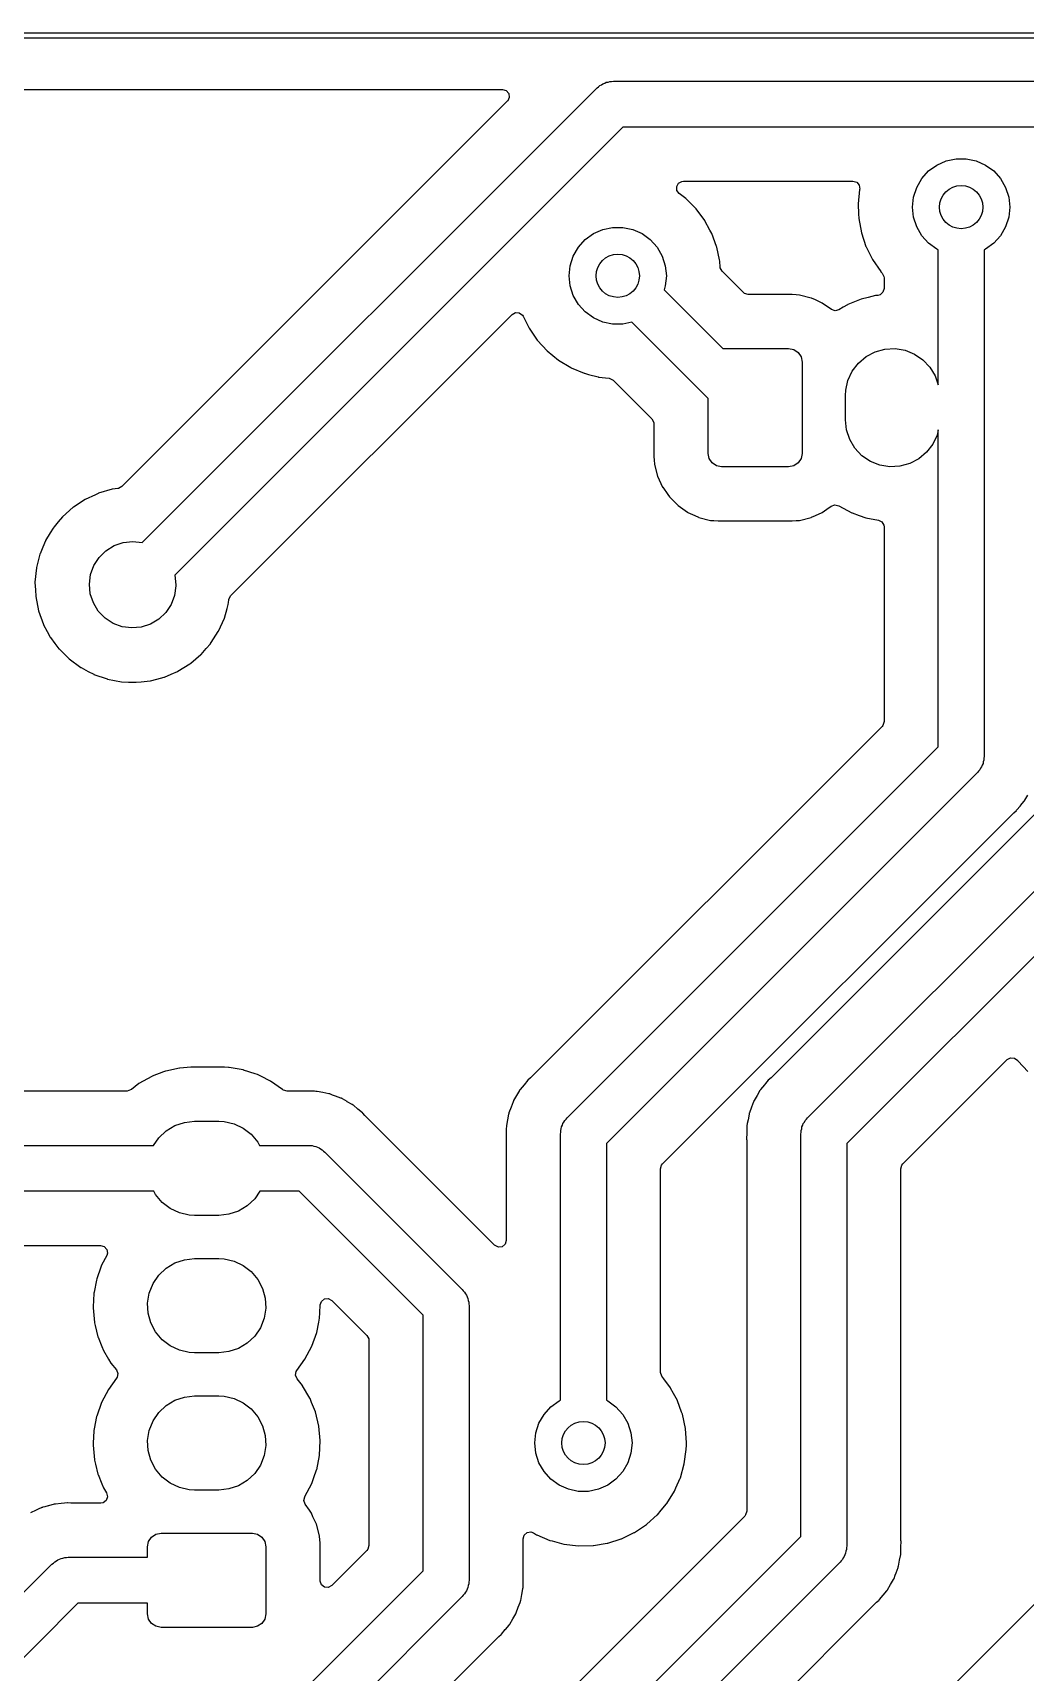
# Model space of a CAD drawing. Extents: x 86.3 to 160.1, y -151.8 to -76.2.
# Drawn here: x 114.28 to 132.63, y -106.47 to -76.15 of the extents above; entities that cross this region are included whole.
import ezdxf

# ---------------------------------------------------------------- set-up
doc = ezdxf.new("R2010")
doc.units = 0
doc.layers.add('BLACK', color=7, linetype='CONTINUOUS')

msp = doc.modelspace()

# ---------------------------------------------------------------- linework, layer by layer
at = {"layer": 'BLACK', "linetype": 'CONTINUOUS'}
for p, q in [((86.36, -76.15), (160.02, -76.15)), ((159.97, -76.25), (86.41, -76.25)), ((87.4865, -77.2005), (122.964, -77.2005)), ((116.303, -85.5806), (124.714, -77.1695)), ((122.964, -77.2005), (123.032, -77.2205)), ((123.032, -77.2205), (123.079, -77.2742)), ((123.079, -77.2742), (123.089, -77.3444)), ((124.714, -77.1695), (124.742, -77.1498)), ((124.742, -77.1498), (124.765, -77.1262)), ((124.765, -77.1262), (124.795, -77.111)), ((124.795, -77.111), (124.822, -77.0913)), ((124.822, -77.0913), (124.854, -77.081)), ((124.854, -77.081), (124.884, -77.0658)), ((124.884, -77.0658), (124.917, -77.0606)), ((124.917, -77.0606), (124.949, -77.0502)), ((124.949, -77.0502), (124.982, -77.0502)), ((124.982, -77.0502), (125.015, -77.045)), ((125.015, -77.045), (154.305, -77.045)), ((123.053, -77.4156), (119.487, -80.9817)), ((123.06, -77.409), (123.053, -77.4156)), ((123.089, -77.3444), (123.06, -77.409)), ((125.191, -77.895), (116.905, -86.1814)), ((154.129, -77.895), (125.191, -77.895)), ((130.995, -78.5956), (131.167, -78.519)), ((131.167, -78.519), (131.351, -78.4799)), ((131.351, -78.4799), (131.539, -78.4799)), ((131.539, -78.4799), (131.723, -78.519)), ((131.723, -78.519), (131.895, -78.5956)), ((130.717, -78.846), (130.843, -78.7062)), ((130.843, -78.7062), (130.995, -78.5956)), ((131.895, -78.5956), (132.047, -78.7062)), ((132.047, -78.7062), (132.173, -78.846)), ((126.185, -78.9936), (126.22, -78.9316)), ((126.19, -79.0644), (126.185, -78.9936)), ((126.232, -79.1217), (126.19, -79.0644)), ((126.22, -78.9316), (126.283, -78.8981)), ((126.355, -79.2158), (126.232, -79.1217)), ((126.283, -78.8981), (126.308, -78.8955)), ((126.308, -78.8955), (129.445, -78.8955)), ((129.445, -78.8955), (129.513, -78.9155)), ((129.513, -78.9155), (129.56, -78.9692)), ((129.568, -79.0474), (129.541, -79.3152)), ((129.56, -78.9692), (129.569, -79.0431)), ((129.569, -79.0431), (129.568, -79.0474)), ((130.565, -79.1879), (130.623, -79.0089)), ((130.623, -79.0089), (130.717, -78.846)), ((132.173, -78.846), (132.267, -79.0089)), ((132.267, -79.0089), (132.325, -79.1879)), ((126.544, -79.4076), (126.355, -79.2158)), ((126.704, -79.6241), (126.544, -79.4076)), ((129.541, -79.3152), (129.541, -79.3196)), ((129.541, -79.3196), (129.548, -79.4978)), ((130.545, -79.375), (130.565, -79.1879)), ((130.565, -79.5621), (130.545, -79.375)), ((132.325, -79.1879), (132.345, -79.375)), ((132.345, -79.375), (132.325, -79.5621)), ((124.817, -79.789), (125.001, -79.7499)), ((125.001, -79.7499), (125.189, -79.7499)), ((125.189, -79.7499), (125.373, -79.789)), ((126.706, -79.628), (126.704, -79.6241)), ((126.8, -79.8029), (126.706, -79.628)), ((129.548, -79.4978), (129.551, -79.5841)), ((129.551, -79.5841), (129.6, -79.8488)), ((130.623, -79.7411), (130.565, -79.5621)), ((130.717, -79.904), (130.623, -79.7411)), ((132.267, -79.7411), (132.173, -79.904)), ((132.325, -79.5621), (132.267, -79.7411)), ((124.367, -80.116), (124.493, -79.9762)), ((124.493, -79.9762), (124.645, -79.8656)), ((124.645, -79.8656), (124.817, -79.789)), ((125.373, -79.789), (125.545, -79.8656)), ((125.545, -79.8656), (125.697, -79.9762)), ((125.697, -79.9762), (125.823, -80.116)), ((126.832, -79.8609), (126.8, -79.8029)), ((126.833, -79.8651), (126.832, -79.8609)), ((126.921, -80.1041), (126.833, -79.8651)), ((126.833, -79.8651), (126.833, -79.8651)), ((129.6, -79.8488), (129.685, -80.1041)), ((130.843, -80.0438), (130.717, -79.904)), ((130.995, -80.1544), (130.843, -80.0438)), ((132.047, -80.0438), (131.895, -80.1544)), ((132.173, -79.904), (132.047, -80.0438)), ((124.215, -80.4579), (124.273, -80.2789)), ((124.273, -80.2789), (124.367, -80.116)), ((125.823, -80.116), (125.917, -80.2789)), ((125.917, -80.2789), (125.975, -80.4579)), ((126.925, -80.1134), (126.921, -80.1041)), ((126.926, -80.1178), (126.925, -80.1134)), ((126.975, -80.3486), (126.926, -80.1178)), ((126.981, -80.3765), (126.975, -80.3486)), ((129.685, -80.1041), (129.687, -80.1081)), ((129.687, -80.1081), (129.687, -80.1081)), ((129.687, -80.1081), (129.791, -80.3174)), ((129.791, -80.3174), (129.805, -80.3449)), ((129.805, -80.3449), (129.958, -80.5663)), ((131.02, -80.1656), (130.995, -80.1544)), ((131.02, -82.6592), (131.02, -80.1656)), ((131.895, -80.1544), (131.87, -80.1656)), ((131.87, -80.1656), (131.87, -89.535)), ((124.195, -80.645), (124.215, -80.4579)), ((124.215, -80.8321), (124.195, -80.645)), ((125.975, -80.4579), (125.995, -80.645)), ((125.995, -80.645), (125.975, -80.8321)), ((126.982, -80.381), (126.981, -80.3765)), ((126.989, -80.479), (126.982, -80.381)), ((126.982, -80.381), (126.982, -80.381)), ((126.991, -80.4969), (126.989, -80.479)), ((127.025, -80.5592), (126.991, -80.4969)), ((127.419, -80.9526), (127.025, -80.5592)), ((129.958, -80.5663), (129.961, -80.5696)), ((129.961, -80.5696), (129.986, -80.5966)), ((129.986, -80.5966), (130.018, -80.6602)), ((130.018, -80.6602), (130.019, -80.6822)), ((124.273, -81.0111), (124.215, -80.8321)), ((125.975, -80.8321), (125.953, -80.9017)), ((125.953, -80.9017), (127.041, -81.99)), ((127.44, -80.9695), (127.419, -80.9526)), ((129.999, -80.9493), (129.946, -80.9958)), ((130.019, -80.8812), (129.999, -80.9493)), ((130.019, -80.6822), (130.019, -80.8812)), ((119.487, -80.9817), (115.925, -84.5441)), ((124.367, -81.174), (124.273, -81.0111)), ((124.493, -81.3138), (124.367, -81.174)), ((127.508, -80.9895), (127.44, -80.9695)), ((128.317, -80.9895), (127.508, -80.9895)), ((128.32, -80.9897), (128.317, -80.9895)), ((128.394, -80.9957), (128.32, -80.9897)), ((128.32, -80.9897), (128.32, -80.9897)), ((128.458, -81.0009), (128.394, -80.9957)), ((128.674, -81.0565), (128.458, -81.0009)), ((128.679, -81.0588), (128.674, -81.0565)), ((128.751, -81.0916), (128.679, -81.0588)), ((128.679, -81.0588), (128.679, -81.0588)), ((128.877, -81.1494), (128.751, -81.0916)), ((129.048, -81.2679), (128.877, -81.1494)), ((129.114, -81.2903), (129.048, -81.2679)), ((129.264, -81.2259), (129.183, -81.2731)), ((129.343, -81.1795), (129.264, -81.2259)), ((129.347, -81.1772), (129.343, -81.1795)), ((129.343, -81.1795), (129.343, -81.1795)), ((129.351, -81.1755), (129.347, -81.1772)), ((129.594, -81.077), (129.351, -81.1755)), ((129.351, -81.1755), (129.351, -81.1755)), ((129.599, -81.0753), (129.594, -81.077)), ((129.594, -81.077), (129.594, -81.077)), ((129.728, -81.0437), (129.599, -81.0753)), ((129.858, -81.0118), (129.728, -81.0437)), ((129.862, -81.0108), (129.858, -81.0118)), ((129.858, -81.0118), (129.858, -81.0118)), ((129.867, -81.0103), (129.862, -81.0108)), ((129.905, -81.0066), (129.867, -81.0103)), ((129.867, -81.0103), (129.867, -81.0103)), ((129.946, -80.9958), (129.905, -81.0066)), ((117.941, -86.5597), (123.142, -81.3592)), ((123.142, -81.3592), (123.204, -81.3252)), ((123.204, -81.3252), (123.275, -81.3302)), ((123.275, -81.3302), (123.332, -81.3728)), ((123.332, -81.3728), (123.344, -81.392)), ((123.344, -81.392), (123.393, -81.4916)), ((123.393, -81.4916), (123.455, -81.6149)), ((124.645, -81.4244), (124.493, -81.3138)), ((124.817, -81.501), (124.645, -81.4244)), ((125.001, -81.5401), (124.817, -81.501)), ((125.189, -81.5401), (125.001, -81.5401)), ((125.354, -81.505), (125.189, -81.5401)), ((126.765, -82.916), (125.354, -81.505)), ((129.183, -81.2731), (129.114, -81.2903)), ((123.455, -81.6149), (123.608, -81.8363)), ((123.608, -81.8363), (123.611, -81.8396)), ((123.611, -81.8396), (123.788, -82.0307)), ((123.788, -82.0307), (123.788, -82.0307)), ((123.788, -82.0307), (123.791, -82.0339)), ((123.791, -82.0339), (123.999, -82.2039)), ((127.041, -81.99), (128.255, -81.99)), ((128.255, -81.99), (128.351, -82.009)), ((128.351, -82.009), (128.432, -82.0632)), ((128.432, -82.0632), (128.486, -82.1443)), ((128.486, -82.1443), (128.505, -82.24)), ((129.545, -82.26), (129.689, -82.1387)), ((129.689, -82.1387), (129.855, -82.0511)), ((129.855, -82.0511), (130.036, -82.0012)), ((130.036, -82.0012), (130.224, -81.9914)), ((130.224, -81.9914), (130.409, -82.022)), ((130.409, -82.022), (130.583, -82.0918)), ((130.583, -82.0918), (130.739, -82.1975)), ((123.999, -82.2039), (124.23, -82.3427)), ((124.23, -82.3427), (124.234, -82.3444)), ((124.234, -82.3444), (124.234, -82.3444)), ((124.234, -82.3444), (124.474, -82.4459)), ((124.474, -82.4459), (124.474, -82.4459)), ((124.474, -82.4459), (124.478, -82.4476)), ((124.478, -82.4476), (124.557, -82.4686)), ((124.557, -82.4686), (124.734, -82.5155)), ((128.505, -82.24), (128.505, -83.93)), ((128.604, -96.2195), (142.574, -82.2495)), ((129.351, -82.5796), (129.431, -82.4093)), ((129.431, -82.4093), (129.545, -82.26)), ((130.739, -82.1975), (130.868, -82.334)), ((130.868, -82.334), (130.965, -82.4951)), ((124.734, -82.5155), (124.734, -82.5155)), ((124.734, -82.5155), (124.738, -82.5166)), ((124.738, -82.5166), (124.742, -82.5171)), ((124.742, -82.5171), (124.742, -82.5171)), ((124.742, -82.5171), (124.936, -82.54)), ((124.936, -82.54), (125.001, -82.5679)), ((125.001, -82.5679), (125.01, -82.5761)), ((125.01, -82.5761), (125.728, -83.2936)), ((129.305, -82.86), (129.31, -82.763)), ((129.31, -82.763), (129.351, -82.5796)), ((130.965, -82.4951), (131.02, -82.6592)), ((126.765, -83.93), (126.765, -82.916)), ((129.305, -83.31), (129.305, -82.86)), ((143.051, -82.975), (129.33, -96.696)), ((125.728, -83.2936), (125.762, -83.3559)), ((125.762, -83.3559), (125.764, -83.3827)), ((125.764, -83.3827), (125.764, -83.9921)), ((129.325, -83.4968), (129.305, -83.31)), ((129.385, -83.6749), (129.325, -83.4968)), ((129.482, -83.836), (129.385, -83.6749)), ((130.999, -83.5904), (130.919, -83.7607)), ((131.02, -83.4946), (130.999, -83.5904)), ((131.02, -89.359), (131.02, -83.4946)), ((125.764, -83.9921), (125.765, -83.9947)), ((125.765, -83.9947), (125.765, -83.9947)), ((125.765, -83.9947), (125.769, -84.0492)), ((126.784, -84.0257), (126.765, -83.93)), ((128.505, -83.93), (128.486, -84.0257)), ((129.611, -83.9725), (129.482, -83.836)), ((129.767, -84.0782), (129.611, -83.9725)), ((130.805, -83.91), (130.661, -84.0313)), ((130.919, -83.7607), (130.805, -83.91)), ((125.769, -84.0492), (125.776, -84.1329)), ((125.776, -84.1329), (125.831, -84.3491)), ((126.838, -84.1068), (126.784, -84.0257)), ((126.919, -84.161), (126.838, -84.1068)), ((127.015, -84.18), (126.919, -84.161)), ((128.255, -84.18), (127.015, -84.18)), ((128.351, -84.161), (128.255, -84.18)), ((128.432, -84.1068), (128.351, -84.161)), ((128.486, -84.0257), (128.432, -84.1068)), ((129.941, -84.148), (129.767, -84.0782)), ((130.126, -84.1786), (129.941, -84.148)), ((130.314, -84.1688), (130.126, -84.1786)), ((130.495, -84.1189), (130.314, -84.1688)), ((130.661, -84.0313), (130.495, -84.1189)), ((115.75, -84.5939), (115.493, -84.6688)), ((115.754, -84.5933), (115.75, -84.5939)), ((115.853, -84.5799), (115.754, -84.5933)), ((115.754, -84.5933), (115.754, -84.5933)), ((115.863, -84.5781), (115.853, -84.5799)), ((115.925, -84.5441), (115.863, -84.5781)), ((125.831, -84.3491), (125.924, -84.5521)), ((125.924, -84.5521), (125.928, -84.5567)), ((125.928, -84.5567), (125.928, -84.5567)), ((125.928, -84.5567), (126.019, -84.688)), ((115.246, -84.7834), (115.03, -84.925)), ((115.25, -84.7808), (115.246, -84.7834)), ((115.437, -84.6947), (115.25, -84.7808)), ((115.488, -84.6708), (115.437, -84.6947)), ((115.493, -84.6688), (115.488, -84.6708)), ((115.488, -84.6708), (115.488, -84.6708)), ((126.019, -84.688), (126.052, -84.7354)), ((126.052, -84.7354), (126.21, -84.8932)), ((126.21, -84.8932), (126.214, -84.8964)), ((126.214, -84.8964), (126.214, -84.8964)), ((126.214, -84.8964), (126.388, -85.0174)), ((128.964, -84.96), (129.044, -84.9045)), ((129.044, -84.9045), (129.111, -84.8821)), ((129.111, -84.8821), (129.182, -84.9009)), ((129.182, -84.9009), (129.184, -84.9022)), ((129.184, -84.9022), (129.424, -85.0286)), ((114.749, -85.1987), (114.673, -85.2895)), ((114.826, -85.1058), (114.749, -85.1987)), ((115.026, -84.9276), (114.826, -85.1058)), ((115.03, -84.925), (115.026, -84.9276)), ((115.03, -84.925), (115.03, -84.925)), ((126.388, -85.0174), (126.393, -85.0206)), ((126.393, -85.0206), (126.519, -85.0784)), ((126.519, -85.0784), (126.591, -85.1112)), ((126.591, -85.1112), (126.591, -85.1112)), ((126.591, -85.1112), (126.596, -85.1135)), ((126.596, -85.1135), (126.812, -85.1691)), ((126.812, -85.1691), (126.874, -85.1741)), ((126.874, -85.1741), (126.95, -85.1803)), ((126.95, -85.1803), (126.95, -85.1803)), ((126.95, -85.1803), (126.953, -85.1805)), ((126.953, -85.1805), (128.317, -85.1805)), ((128.317, -85.1805), (128.32, -85.1803)), ((128.32, -85.1803), (128.396, -85.1741)), ((128.32, -85.1803), (128.32, -85.1803)), ((128.396, -85.1741), (128.458, -85.1691)), ((128.458, -85.1691), (128.674, -85.1135)), ((128.674, -85.1135), (128.679, -85.1112)), ((128.679, -85.1112), (128.751, -85.0784)), ((128.679, -85.1112), (128.679, -85.1112)), ((128.751, -85.0784), (128.877, -85.0206)), ((128.877, -85.0206), (128.964, -84.96)), ((129.424, -85.0286), (129.428, -85.0302)), ((129.428, -85.0302), (129.428, -85.0302)), ((129.428, -85.0302), (129.562, -85.0772)), ((129.562, -85.0772), (129.68, -85.119)), ((129.68, -85.119), (129.685, -85.1199)), ((129.685, -85.1199), (129.685, -85.1199)), ((129.685, -85.1199), (129.918, -85.1659)), ((129.918, -85.1659), (129.981, -85.1987)), ((129.981, -85.1987), (130.016, -85.2603)), ((114.602, -85.3982), (114.516, -85.5403)), ((114.653, -85.3155), (114.602, -85.3982)), ((114.655, -85.3115), (114.653, -85.3155)), ((114.673, -85.2895), (114.655, -85.3115)), ((138.02, -85.3888), (127.936, -95.4729)), ((130.016, -85.2603), (130.019, -85.2895)), ((130.019, -85.2895), (130.019, -88.8923)), ((114.412, -85.7916), (114.348, -86.0419)), ((114.413, -85.7871), (114.412, -85.7916)), ((114.412, -85.7916), (114.412, -85.7916)), ((114.465, -85.662), (114.413, -85.7871)), ((114.514, -85.5446), (114.465, -85.662)), ((114.516, -85.5403), (114.514, -85.5446)), ((114.514, -85.5446), (114.514, -85.5446)), ((115.505, -85.8544), (115.632, -85.7296)), ((115.632, -85.7296), (115.784, -85.6361)), ((115.784, -85.6361), (115.953, -85.5787)), ((115.953, -85.5787), (116.131, -85.56)), ((116.131, -85.56), (116.303, -85.5806)), ((114.347, -86.0465), (114.32, -86.3127)), ((114.348, -86.0419), (114.347, -86.0465)), ((115.347, -86.1719), (115.408, -86.0043)), ((115.408, -86.0043), (115.505, -85.8544)), ((114.32, -86.3127), (114.32, -86.3174)), ((114.32, -86.3174), (114.32, -86.3174)), ((114.32, -86.3174), (114.327, -86.4513)), ((115.325, -86.3488), (115.347, -86.1719)), ((115.342, -86.5263), (115.325, -86.3488)), ((116.925, -86.3823), (116.9, -86.559)), ((116.905, -86.1814), (116.905, -86.1828)), ((116.905, -86.1828), (116.925, -86.36)), ((116.925, -86.36), (116.925, -86.3823)), ((114.327, -86.4513), (114.333, -86.58)), ((114.333, -86.58), (114.385, -86.8425)), ((115.399, -86.6956), (115.342, -86.5263)), ((115.491, -86.8481), (115.399, -86.6956)), ((116.837, -86.7257), (116.738, -86.8742)), ((116.9, -86.559), (116.837, -86.7257)), ((117.872, -86.8), (117.893, -86.7245)), ((117.893, -86.7245), (117.894, -86.72)), ((117.893, -86.7245), (117.893, -86.7245)), ((117.894, -86.72), (117.898, -86.6918)), ((117.898, -86.6918), (117.905, -86.6329)), ((117.905, -86.6329), (117.934, -86.5678)), ((117.934, -86.5678), (117.941, -86.5597)), ((114.385, -86.8425), (114.476, -87.0944)), ((115.615, -86.9764), (115.491, -86.8481)), ((115.764, -87.0741), (115.615, -86.9764)), ((116.609, -86.9972), (116.455, -87.0885)), ((116.738, -86.8742), (116.609, -86.9972)), ((117.712, -87.2215), (117.822, -86.9775)), ((117.822, -86.9775), (117.872, -86.8)), ((114.476, -87.0944), (114.478, -87.0985)), ((114.478, -87.0985), (114.546, -87.2255)), ((114.546, -87.2255), (114.602, -87.3301)), ((114.602, -87.3301), (114.605, -87.3339)), ((114.605, -87.3339), (114.605, -87.3339)), ((114.605, -87.3339), (114.689, -87.4466)), ((115.931, -87.1362), (115.764, -87.0741)), ((116.108, -87.1598), (115.931, -87.1362)), ((116.286, -87.1437), (116.108, -87.1598)), ((116.455, -87.0885), (116.286, -87.1437)), ((117.58, -87.4268), (117.709, -87.2255)), ((117.709, -87.2255), (117.712, -87.2215)), ((117.709, -87.2255), (117.709, -87.2255)), ((114.689, -87.4466), (114.762, -87.5445)), ((114.762, -87.5445), (114.766, -87.5478)), ((114.766, -87.5478), (114.766, -87.5478)), ((114.766, -87.5478), (114.9, -87.6805)), ((117.391, -87.6478), (117.484, -87.5408)), ((117.484, -87.5408), (117.564, -87.4501)), ((117.564, -87.4501), (117.567, -87.4466)), ((117.564, -87.4501), (117.564, -87.4501)), ((117.567, -87.4466), (117.58, -87.4268)), ((114.9, -87.6805), (114.952, -87.733)), ((114.952, -87.733), (115.168, -87.8912)), ((115.168, -87.8912), (115.172, -87.8934)), ((115.172, -87.8934), (115.172, -87.8934)), ((115.172, -87.8934), (115.302, -87.9615)), ((116.963, -87.9591), (117.182, -87.8232)), ((117.182, -87.8232), (117.186, -87.8207)), ((117.182, -87.8232), (117.182, -87.8232)), ((117.186, -87.8207), (117.2, -87.8091)), ((117.2, -87.8091), (117.387, -87.6508)), ((117.387, -87.6508), (117.391, -87.6478)), ((117.387, -87.6508), (117.387, -87.6508)), ((115.302, -87.9615), (115.405, -88.0158)), ((115.405, -88.0158), (115.409, -88.0173)), ((115.409, -88.0173), (115.653, -88.1025)), ((115.653, -88.1025), (115.653, -88.1025)), ((115.653, -88.1025), (115.658, -88.104)), ((115.658, -88.104), (115.662, -88.1049)), ((115.662, -88.1049), (115.79, -88.1292)), ((115.79, -88.1292), (115.921, -88.1539)), ((115.921, -88.1539), (116.048, -88.1589)), ((116.048, -88.1589), (116.183, -88.1643)), ((116.183, -88.1643), (116.183, -88.1643)), ((116.183, -88.1643), (116.188, -88.1644)), ((116.188, -88.1644), (116.284, -88.1539)), ((116.284, -88.1539), (116.449, -88.1358)), ((116.449, -88.1358), (116.454, -88.1353)), ((116.449, -88.1358), (116.449, -88.1358)), ((116.454, -88.1353), (116.57, -88.1049)), ((116.57, -88.1049), (116.708, -88.0684)), ((116.708, -88.0684), (116.713, -88.0672)), ((116.713, -88.0672), (116.838, -88.0136)), ((116.838, -88.0136), (116.954, -87.9634)), ((116.954, -87.9634), (116.959, -87.9615)), ((116.954, -87.9634), (116.954, -87.9634)), ((116.959, -87.9615), (116.963, -87.9591)), ((116.963, -87.9591), (116.963, -87.9591)), ((129.983, -88.9814), (123.491, -95.4729)), ((129.999, -88.9605), (129.983, -88.9814)), ((130.019, -88.8923), (129.999, -88.9605)), ((124.794, -95.5845), (131.02, -89.359)), ((131.804, -89.755), (131.789, -89.7848)), ((131.824, -89.7279), (131.804, -89.755)), ((131.834, -89.6961), (131.824, -89.7279)), ((131.849, -89.6663), (131.834, -89.6961)), ((131.854, -89.6333), (131.849, -89.6663)), ((131.865, -89.6015), (131.854, -89.6333)), ((131.87, -89.535), (131.865, -89.568)), ((131.865, -89.568), (131.865, -89.6015)), ((131.746, -89.8355), (125.396, -96.1855)), ((131.765, -89.8085), (131.746, -89.8355)), ((131.789, -89.7848), (131.765, -89.8085)), ((132.542, -90.446), (132.613, -90.3617)), ((132.613, -90.3617), (132.615, -90.3571)), ((132.615, -90.3571), (132.618, -90.3534)), ((132.618, -90.3534), (132.621, -90.3495)), ((132.621, -90.3495), (132.624, -90.3453)), ((132.624, -90.3453), (132.679, -90.2497)), ((126.146, -96.85), (132.414, -90.5821)), ((132.414, -90.5821), (132.42, -90.576)), ((132.42, -90.576), (132.467, -90.5359)), ((132.467, -90.5359), (132.471, -90.5324)), ((132.467, -90.5359), (132.467, -90.5359)), ((132.471, -90.5324), (132.541, -90.4471)), ((132.541, -90.4471), (132.542, -90.446)), ((130.367, -97.0736), (132.298, -95.1428)), ((132.298, -95.1428), (132.36, -95.1088)), ((132.36, -95.1088), (132.431, -95.1139)), ((132.431, -95.1139), (132.491, -95.1603)), ((132.491, -95.1603), (132.499, -95.1713)), ((132.499, -95.1713), (132.502, -95.1746)), ((132.502, -95.1746), (132.678, -95.3657)), ((116.48, -95.4538), (116.243, -95.5856)), ((116.485, -95.4522), (116.48, -95.4538)), ((116.697, -95.3717), (116.485, -95.4522)), ((116.485, -95.4522), (116.485, -95.4522)), ((116.734, -95.3577), (116.697, -95.3717)), ((116.739, -95.3567), (116.734, -95.3577)), ((116.995, -95.3001), (116.739, -95.3567)), ((116.739, -95.3567), (116.739, -95.3567)), ((116.999, -95.2991), (116.995, -95.3001)), ((116.995, -95.3001), (116.995, -95.3001)), ((117.067, -95.2942), (116.999, -95.2991)), ((117.199, -95.2847), (117.067, -95.2942)), ((117.201, -95.2845), (117.199, -95.2847)), ((117.199, -95.2847), (117.199, -95.2847)), ((117.82, -95.2845), (117.201, -95.2845)), ((117.822, -95.2846), (117.82, -95.2845)), ((117.898, -95.2884), (117.822, -95.2846)), ((117.822, -95.2846), (117.822, -95.2846)), ((117.906, -95.2888), (117.898, -95.2884)), ((117.91, -95.2894), (117.906, -95.2888)), ((118.169, -95.3344), (117.91, -95.2894)), ((117.91, -95.2894), (117.91, -95.2894)), ((118.174, -95.3352), (118.169, -95.3344)), ((118.178, -95.3366), (118.174, -95.3352)), ((118.393, -95.4071), (118.178, -95.3366)), ((118.178, -95.3366), (118.178, -95.3366)), ((118.432, -95.4198), (118.393, -95.4071)), ((118.436, -95.4218), (118.432, -95.4198)), ((118.497, -95.4522), (118.436, -95.4218)), ((118.436, -95.4218), (118.436, -95.4218)), ((118.675, -95.5407), (118.497, -95.4522)), ((123.434, -95.5226), (123.431, -95.5267)), ((123.485, -95.479), (123.434, -95.5226)), ((123.491, -95.4729), (123.485, -95.479)), ((127.879, -95.5226), (127.829, -95.5834)), ((127.93, -95.479), (127.879, -95.5226)), ((127.936, -95.4729), (127.93, -95.479)), ((116.012, -95.7295), (111.18, -95.7295)), ((116.022, -95.7291), (116.012, -95.7295)), ((116.088, -95.7037), (116.022, -95.7291)), ((116.102, -95.6933), (116.088, -95.7037)), ((116.243, -95.5856), (116.102, -95.6933)), ((118.898, -95.6954), (118.675, -95.5407)), ((118.901, -95.6985), (118.898, -95.6954)), ((118.905, -95.7014), (118.901, -95.6985)), ((118.916, -95.7095), (118.905, -95.701)), ((118.905, -95.701), (118.905, -95.7014)), ((118.984, -95.7295), (118.916, -95.7095)), ((119.267, -95.7295), (118.984, -95.7295)), ((119.285, -95.7282), (119.267, -95.7295)), ((119.286, -95.728), (119.285, -95.7282)), ((119.287, -95.7278), (119.286, -95.728)), ((119.293, -95.727), (119.287, -95.7278)), ((119.287, -95.7278), (119.287, -95.7278)), ((119.394, -95.7294), (119.293, -95.727)), ((119.397, -95.7295), (119.394, -95.7294)), ((119.4, -95.7295), (119.397, -95.7295)), ((119.489, -95.7295), (119.4, -95.7295)), ((119.491, -95.7296), (119.489, -95.7295)), ((119.51, -95.7305), (119.491, -95.7296)), ((119.491, -95.7296), (119.491, -95.7296)), ((119.515, -95.7307), (119.51, -95.7305)), ((119.51, -95.7305), (119.51, -95.7305)), ((119.519, -95.7314), (119.515, -95.7307)), ((119.523, -95.7319), (119.519, -95.7314)), ((119.524, -95.7317), (119.523, -95.7315)), ((119.523, -95.7315), (119.523, -95.7319)), ((119.524, -95.732), (119.524, -95.7317)), ((119.529, -95.7326), (119.524, -95.732)), ((119.535, -95.7327), (119.529, -95.7326)), ((119.54, -95.7337), (119.535, -95.7327)), ((119.643, -95.7538), (119.54, -95.7337)), ((119.54, -95.7337), (119.54, -95.7337)), ((119.644, -95.7541), (119.643, -95.7538)), ((119.753, -95.7737), (119.644, -95.7541)), ((119.758, -95.7756), (119.753, -95.7737)), ((119.762, -95.7768), (119.758, -95.7756)), ((119.767, -95.7781), (119.762, -95.7768)), ((119.772, -95.7791), (119.767, -95.7781)), ((119.823, -95.7983), (119.772, -95.7791)), ((119.875, -95.8181), (119.823, -95.7983)), ((119.877, -95.8187), (119.875, -95.8181)), ((119.975, -95.8545), (119.877, -95.8187)), ((123.226, -95.8069), (123.17, -95.9018)), ((123.278, -95.7143), (123.226, -95.8053)), ((123.226, -95.8053), (123.226, -95.8069)), ((123.281, -95.7097), (123.278, -95.7143)), ((123.278, -95.7143), (123.278, -95.7143)), ((123.284, -95.7055), (123.281, -95.7097)), ((123.287, -95.7016), (123.284, -95.7055)), ((123.29, -95.6979), (123.287, -95.7016)), ((123.292, -95.6933), (123.29, -95.6979)), ((123.363, -95.609), (123.292, -95.6933)), ((123.365, -95.6077), (123.363, -95.609)), ((123.431, -95.5267), (123.365, -95.6077)), ((123.431, -95.5267), (123.431, -95.5267)), ((124.159, -96.2195), (124.794, -95.5845)), ((124.794, -95.5845), (124.794, -95.5845)), ((127.671, -95.8069), (127.615, -95.9018)), ((127.723, -95.7143), (127.671, -95.8053)), ((127.671, -95.8053), (127.671, -95.8069)), ((127.726, -95.7097), (127.723, -95.7143)), ((127.723, -95.7143), (127.723, -95.7143)), ((127.729, -95.7055), (127.726, -95.7097)), ((127.732, -95.7016), (127.729, -95.7055)), ((127.735, -95.6979), (127.732, -95.7016)), ((127.737, -95.6933), (127.735, -95.6979)), ((127.808, -95.609), (127.737, -95.6933)), ((127.81, -95.6077), (127.808, -95.609)), ((127.829, -95.5834), (127.81, -95.6077)), ((119.98, -95.8563), (119.975, -95.8545)), ((119.985, -95.8589), (119.98, -95.8563)), ((119.989, -95.8608), (119.985, -95.8589)), ((119.993, -95.8629), (119.989, -95.8608)), ((119.998, -95.8648), (119.993, -95.8629)), ((120.003, -95.8675), (119.998, -95.8648)), ((120.093, -95.9206), (120.003, -95.8675)), ((120.095, -95.9215), (120.093, -95.9206)), ((120.186, -95.9733), (120.095, -95.9215)), ((120.19, -95.976), (120.186, -95.9733)), ((120.186, -95.9733), (120.186, -95.9733)), ((120.194, -95.9793), (120.19, -95.976)), ((120.198, -95.982), (120.194, -95.9793)), ((120.202, -95.9847), (120.198, -95.982)), ((120.207, -95.9874), (120.202, -95.9847)), ((120.291, -96.0585), (120.207, -95.9874)), ((120.292, -96.0595), (120.291, -96.0585)), ((120.377, -96.1293), (120.292, -96.0595)), ((120.381, -96.1334), (120.377, -96.1293)), ((123.084, -96.1281), (123.083, -96.1333)), ((123.123, -96.0251), (123.084, -96.1281)), ((123.124, -96.0234), (123.123, -96.0251)), ((123.159, -95.9249), (123.124, -96.0234)), ((123.161, -95.9199), (123.159, -95.9249)), ((123.159, -95.9249), (123.159, -95.9249)), ((123.164, -95.9153), (123.161, -95.9199)), ((123.166, -95.9111), (123.164, -95.9153)), ((123.168, -95.9068), (123.166, -95.9111)), ((123.17, -95.9018), (123.168, -95.9068)), ((127.529, -96.1281), (127.528, -96.1333)), ((127.568, -96.0251), (127.529, -96.1281)), ((127.569, -96.0234), (127.568, -96.0251)), ((127.604, -95.9249), (127.569, -96.0234)), ((127.606, -95.9199), (127.604, -95.9249)), ((127.604, -95.9249), (127.604, -95.9249)), ((127.609, -95.9153), (127.606, -95.9199)), ((127.611, -95.9111), (127.609, -95.9153)), ((127.613, -95.9068), (127.611, -95.9111)), ((127.615, -95.9018), (127.613, -95.9068)), ((116.744, -96.462), (116.905, -96.3652)), ((116.905, -96.3652), (117.083, -96.3053)), ((117.083, -96.3053), (117.27, -96.285)), ((117.27, -96.285), (117.72, -96.285)), ((117.72, -96.285), (117.817, -96.2904)), ((117.817, -96.2904), (118, -96.3314)), ((118, -96.3314), (118.171, -96.4108)), ((118.171, -96.4108), (118.32, -96.525)), ((120.421, -96.1796), (120.381, -96.1334)), ((120.381, -96.1334), (120.381, -96.1334)), ((120.427, -96.1861), (120.421, -96.1796)), ((122.819, -98.5784), (120.427, -96.1861)), ((123.036, -96.3854), (123.034, -96.4107)), ((123.034, -96.4107), (123.034, -96.5004)), ((123.037, -96.3772), (123.036, -96.3813)), ((123.036, -96.3813), (123.036, -96.3854)), ((123.038, -96.3708), (123.037, -96.3761)), ((123.037, -96.3761), (123.037, -96.3761)), ((123.037, -96.3761), (123.037, -96.3771)), ((123.037, -96.3771), (123.037, -96.3772)), ((123.046, -96.325), (123.038, -96.3655)), ((123.038, -96.3655), (123.038, -96.3708)), ((123.059, -96.2574), (123.046, -96.325)), ((123.078, -96.1526), (123.059, -96.2557)), ((123.059, -96.2557), (123.059, -96.2574)), ((123.079, -96.1473), (123.078, -96.1526)), ((123.081, -96.1423), (123.079, -96.1473)), ((123.082, -96.1378), (123.081, -96.1423)), ((123.083, -96.1333), (123.082, -96.1378)), ((124.04, -96.4535), (124.051, -96.4217)), ((124.051, -96.4217), (124.056, -96.3887)), ((124.056, -96.3887), (124.071, -96.3589)), ((124.071, -96.3589), (124.081, -96.3271)), ((124.081, -96.3271), (124.101, -96.3)), ((124.101, -96.3), (124.116, -96.2702)), ((124.116, -96.2702), (124.14, -96.2465)), ((124.14, -96.2465), (124.159, -96.2195)), ((125.396, -96.1855), (124.885, -96.696)), ((125.396, -96.1855), (125.396, -96.1855)), ((127.481, -96.3854), (127.479, -96.4107)), ((127.479, -96.4107), (127.479, -96.5004)), ((127.482, -96.3772), (127.481, -96.3813)), ((127.481, -96.3813), (127.481, -96.3854)), ((127.483, -96.3708), (127.482, -96.3761)), ((127.482, -96.3761), (127.482, -96.3761)), ((127.482, -96.3761), (127.482, -96.3771)), ((127.482, -96.3771), (127.482, -96.3772)), ((127.491, -96.325), (127.483, -96.3655)), ((127.483, -96.3655), (127.483, -96.3708)), ((127.504, -96.2574), (127.491, -96.325)), ((127.523, -96.1526), (127.504, -96.2557)), ((127.504, -96.2557), (127.504, -96.2574)), ((127.524, -96.1473), (127.523, -96.1526)), ((127.526, -96.1423), (127.524, -96.1473)), ((127.527, -96.1378), (127.526, -96.1423)), ((127.528, -96.1333), (127.527, -96.1378)), ((128.485, -96.4535), (128.496, -96.4217)), ((128.496, -96.4217), (128.501, -96.3887)), ((128.501, -96.3887), (128.516, -96.3589)), ((128.516, -96.3589), (128.526, -96.3271)), ((128.526, -96.3271), (128.546, -96.3)), ((128.546, -96.3), (128.561, -96.2702)), ((128.561, -96.2702), (128.585, -96.2465)), ((128.585, -96.2465), (128.604, -96.2195)), ((111.125, -96.73), (116.513, -96.73)), ((116.513, -96.73), (116.607, -96.5911)), ((116.607, -96.5911), (116.744, -96.462)), ((118.32, -96.525), (118.441, -96.6685)), ((118.441, -96.6685), (118.474, -96.73)), ((118.474, -96.73), (119.38, -96.73)), ((119.38, -96.73), (119.413, -96.7352)), ((119.413, -96.7352), (119.446, -96.7352)), ((119.446, -96.7352), (119.478, -96.7456)), ((123.034, -96.5034), (123.032, -96.6073)), ((123.032, -96.6073), (123.033, -96.6126)), ((123.033, -96.6126), (123.033, -96.6126)), ((123.033, -96.6126), (123.033, -96.6152)), ((123.033, -96.6152), (123.034, -96.6335)), ((123.034, -96.5004), (123.034, -96.5034)), ((123.034, -96.6335), (123.034, -98.4893)), ((124.035, -96.52), (124.04, -96.487)), ((124.035, -101.444), (124.035, -96.52)), ((124.04, -96.487), (124.04, -96.4535)), ((124.885, -96.696), (124.885, -101.444)), ((127.479, -96.5034), (127.477, -96.6073)), ((127.477, -96.6073), (127.478, -96.6126)), ((127.478, -96.6126), (127.478, -96.6126)), ((127.478, -96.6126), (127.478, -96.6152)), ((127.478, -96.6152), (127.479, -96.6335)), ((127.479, -96.5004), (127.479, -96.5034)), ((127.479, -96.6335), (127.479, -103.497)), ((128.48, -96.52), (128.485, -96.487)), ((128.48, -103.964), (128.48, -96.52)), ((128.485, -96.487), (128.485, -96.4535)), ((129.33, -96.696), (129.33, -104.14)), ((119.478, -96.7456), (119.511, -96.7508)), ((119.511, -96.7508), (119.541, -96.766)), ((119.541, -96.766), (119.573, -96.7763)), ((119.573, -96.7763), (119.6, -96.796)), ((119.6, -96.796), (119.63, -96.8112)), ((119.63, -96.8112), (119.653, -96.8348)), ((119.653, -96.8348), (119.681, -96.8545)), ((119.681, -96.8545), (122.221, -99.3945)), ((125.922, -97.0736), (126.146, -96.85)), ((126.146, -96.85), (126.146, -96.85)), ((125.885, -97.1627), (125.906, -97.0945)), ((125.885, -100.924), (125.885, -97.1627)), ((125.906, -97.0945), (125.922, -97.0736)), ((130.331, -97.1627), (130.351, -97.0945)), ((130.331, -104.027), (130.331, -97.1627)), ((130.351, -97.0945), (130.367, -97.0736)), ((116.516, -97.58), (111.363, -97.58)), ((116.549, -97.6415), (116.516, -97.58)), ((116.67, -97.785), (116.549, -97.6415)), ((118.477, -97.58), (118.383, -97.7189)), ((119.204, -97.58), (118.477, -97.58)), ((121.495, -99.871), (119.204, -97.58)), ((116.819, -97.8992), (116.67, -97.785)), ((116.99, -97.9786), (116.819, -97.8992)), ((118.085, -97.9448), (117.907, -98.0047)), ((118.246, -97.848), (118.085, -97.9448)), ((118.383, -97.7189), (118.246, -97.848)), ((117.173, -98.0196), (116.99, -97.9786)), ((117.27, -98.025), (117.173, -98.0196)), ((117.72, -98.025), (117.27, -98.025)), ((117.907, -98.0047), (117.72, -98.025)), ((123.034, -98.4893), (123.014, -98.5575)), ((112.301, -98.5805), (115.534, -98.5805)), ((115.534, -98.5805), (115.602, -98.6005)), ((115.646, -98.7652), (115.551, -98.9441)), ((115.602, -98.6005), (115.649, -98.6542)), ((115.659, -98.7244), (115.646, -98.7652)), ((115.649, -98.6542), (115.659, -98.7244)), ((116.905, -98.9052), (117.083, -98.8453)), ((117.083, -98.8453), (117.27, -98.825)), ((117.27, -98.825), (117.72, -98.825)), ((117.72, -98.825), (117.817, -98.8304)), ((117.817, -98.8304), (118, -98.8714)), ((122.826, -98.5846), (122.819, -98.5784)), ((122.891, -98.6141), (122.826, -98.5846)), ((122.961, -98.604), (122.891, -98.6141)), ((123.014, -98.5575), (122.961, -98.604)), ((115.537, -98.9846), (115.461, -99.2001)), ((115.55, -98.9484), (115.537, -98.9846)), ((115.551, -98.9441), (115.55, -98.9484)), ((115.55, -98.9484), (115.55, -98.9484)), ((116.502, -99.2866), (116.607, -99.1311)), ((116.607, -99.1311), (116.744, -99.002)), ((116.744, -99.002), (116.905, -98.9052)), ((118, -98.8714), (118.171, -98.9508)), ((118.171, -98.9508), (118.32, -99.065)), ((118.32, -99.065), (118.441, -99.2085)), ((115.413, -99.4451), (115.408, -99.4664)), ((115.457, -99.2211), (115.413, -99.4451)), ((115.461, -99.2001), (115.457, -99.2211)), ((116.401, -99.6464), (116.432, -99.461)), ((116.432, -99.461), (116.502, -99.2866)), ((118.441, -99.2085), (118.529, -99.3747)), ((118.529, -99.3747), (118.579, -99.5559)), ((122.221, -99.3945), (122.24, -99.4215)), ((122.24, -99.4215), (122.264, -99.4452)), ((122.264, -99.4452), (122.279, -99.475)), ((115.396, -99.715), (115.395, -99.7375)), ((115.395, -99.7375), (115.421, -100.008)), ((115.408, -99.471), (115.396, -99.715)), ((115.408, -99.4664), (115.408, -99.471)), ((115.408, -99.471), (115.408, -99.471)), ((116.411, -99.8341), (116.401, -99.6464)), ((118.589, -99.7436), (118.558, -99.929)), ((118.579, -99.5559), (118.589, -99.7436)), ((119.586, -99.8254), (119.594, -99.6823)), ((119.594, -99.6823), (119.617, -99.6152)), ((119.617, -99.6152), (119.673, -99.5715)), ((119.673, -99.5715), (119.743, -99.5649)), ((119.743, -99.5649), (119.808, -99.5994)), ((119.808, -99.5994), (120.458, -100.249)), ((122.279, -99.475), (122.299, -99.5021)), ((122.299, -99.5021), (122.309, -99.5339)), ((122.309, -99.5339), (122.324, -99.5637)), ((122.324, -99.5637), (122.329, -99.5967)), ((122.329, -99.5967), (122.34, -99.6285)), ((122.34, -99.6285), (122.34, -99.662)), ((122.34, -99.662), (122.345, -99.695)), ((122.345, -99.695), (122.345, -104.775)), ((115.421, -100.008), (115.422, -100.012)), ((115.422, -100.012), (115.422, -100.012)), ((115.422, -100.012), (115.434, -100.063)), ((115.434, -100.063), (115.485, -100.271)), ((116.461, -100.015), (116.411, -99.8341)), ((116.549, -100.181), (116.461, -100.015)), ((118.558, -99.929), (118.488, -100.103)), ((119.529, -100.19), (119.566, -100.003)), ((119.566, -100.003), (119.581, -99.928)), ((119.581, -99.928), (119.582, -99.9236)), ((119.581, -99.928), (119.581, -99.928)), ((119.582, -99.9236), (119.586, -99.8254)), ((121.495, -104.599), (121.495, -99.871)), ((115.485, -100.271), (115.487, -100.276)), ((115.487, -100.276), (115.487, -100.276)), ((115.487, -100.276), (115.558, -100.45)), ((116.67, -100.325), (116.549, -100.181)), ((116.819, -100.439), (116.67, -100.325)), ((118.383, -100.259), (118.246, -100.388)), ((118.488, -100.103), (118.383, -100.259)), ((119.439, -100.446), (119.529, -100.19)), ((120.458, -100.249), (120.492, -100.311)), ((120.492, -100.311), (120.494, -100.338)), ((120.494, -100.338), (120.494, -104.132)), ((137.693, -100.321), (123.561, -114.453)), ((115.558, -100.45), (115.587, -100.523)), ((115.587, -100.523), (115.589, -100.527)), ((115.589, -100.527), (115.589, -100.527)), ((115.589, -100.527), (115.68, -100.682)), ((116.99, -100.519), (116.819, -100.439)), ((117.173, -100.56), (116.99, -100.519)), ((117.27, -100.565), (117.173, -100.56)), ((117.72, -100.565), (117.27, -100.565)), ((117.907, -100.545), (117.72, -100.565)), ((118.085, -100.485), (117.907, -100.545)), ((118.246, -100.388), (118.085, -100.485)), ((119.312, -100.686), (119.439, -100.446)), ((115.68, -100.682), (115.724, -100.757)), ((115.724, -100.757), (115.825, -100.884)), ((115.825, -100.884), (115.852, -100.949)), ((115.852, -100.949), (115.839, -101.019)), ((119.138, -100.981), (119.151, -100.911)), ((119.165, -101.046), (119.138, -100.981)), ((119.151, -100.911), (119.161, -100.894)), ((119.161, -100.894), (119.312, -100.686)), ((125.886, -100.933), (125.885, -100.924)), ((125.91, -100.999), (125.886, -100.933)), ((115.678, -101.244), (115.551, -101.484)), ((115.829, -101.036), (115.678, -101.244)), ((115.839, -101.019), (115.829, -101.036)), ((119.266, -101.173), (119.165, -101.046)), ((119.268, -101.177), (119.266, -101.173)), ((119.401, -101.403), (119.268, -101.177)), ((119.268, -101.177), (119.268, -101.177)), ((125.945, -101.046), (125.91, -100.999)), ((126.069, -101.214), (125.945, -101.046)), ((126.071, -101.218), (126.069, -101.214)), ((126.125, -101.318), (126.071, -101.218)), ((115.551, -101.484), (115.461, -101.74)), ((116.607, -101.671), (116.744, -101.542)), ((116.744, -101.542), (116.905, -101.445)), ((116.905, -101.445), (117.083, -101.385)), ((117.083, -101.385), (117.27, -101.365)), ((117.27, -101.365), (117.72, -101.365)), ((117.72, -101.365), (117.817, -101.37)), ((117.817, -101.37), (118, -101.411)), ((118, -101.411), (118.171, -101.491)), ((118.171, -101.491), (118.32, -101.605)), ((119.403, -101.407), (119.401, -101.403)), ((119.401, -101.403), (119.401, -101.403)), ((119.405, -101.411), (119.403, -101.407)), ((119.434, -101.484), (119.405, -101.411)), ((119.405, -101.411), (119.405, -101.411)), ((119.505, -101.659), (119.434, -101.484)), ((123.732, -101.706), (123.858, -101.566)), ((123.858, -101.566), (124.01, -101.456)), ((124.01, -101.456), (124.035, -101.444)), ((124.885, -101.444), (124.91, -101.456)), ((124.91, -101.456), (125.062, -101.566)), ((125.062, -101.566), (125.188, -101.706)), ((126.197, -101.451), (126.125, -101.318)), ((126.198, -101.455), (126.197, -101.451)), ((126.275, -101.663), (126.198, -101.455)), ((126.198, -101.455), (126.198, -101.455)), ((115.46, -101.745), (115.415, -101.971)), ((115.461, -101.74), (115.46, -101.745)), ((116.432, -102.001), (116.502, -101.827)), ((116.502, -101.827), (116.607, -101.671)), ((118.32, -101.605), (118.441, -101.749)), ((118.441, -101.749), (118.529, -101.915)), ((119.569, -101.922), (119.505, -101.659)), ((123.58, -102.048), (123.638, -101.869)), ((123.638, -101.869), (123.732, -101.706)), ((125.188, -101.706), (125.282, -101.869)), ((125.282, -101.869), (125.34, -102.048)), ((126.29, -101.703), (126.275, -101.663)), ((126.346, -101.967), (126.29, -101.703)), ((115.408, -102.011), (115.397, -102.238)), ((115.415, -101.971), (115.408, -102.006)), ((115.408, -102.006), (115.408, -102.011)), ((115.408, -102.011), (115.408, -102.011)), ((116.401, -102.186), (116.432, -102.001)), ((116.411, -102.374), (116.401, -102.186)), ((118.529, -101.915), (118.579, -102.096)), ((118.579, -102.096), (118.589, -102.284)), ((119.595, -102.192), (119.569, -101.922)), ((119.595, -102.197), (119.595, -102.192)), ((123.56, -102.235), (123.58, -102.048)), ((125.34, -102.048), (125.36, -102.235)), ((126.365, -102.235), (126.346, -101.967)), ((115.397, -102.238), (115.395, -102.278)), ((115.395, -102.278), (115.421, -102.548)), ((116.461, -102.555), (116.411, -102.374)), ((118.558, -102.469), (118.488, -102.643)), ((118.589, -102.284), (118.558, -102.469)), ((119.529, -102.73), (119.582, -102.464)), ((119.582, -102.459), (119.595, -102.197)), ((119.582, -102.464), (119.582, -102.459)), ((119.595, -102.197), (119.595, -102.197)), ((123.58, -102.422), (123.56, -102.235)), ((123.638, -102.601), (123.58, -102.422)), ((125.34, -102.422), (125.282, -102.601)), ((125.36, -102.235), (125.34, -102.422)), ((126.326, -102.621), (126.362, -102.355)), ((126.362, -102.355), (126.364, -102.278)), ((126.364, -102.278), (126.365, -102.238)), ((126.365, -102.238), (126.365, -102.235)), ((126.365, -102.238), (126.365, -102.238)), ((115.421, -102.548), (115.422, -102.552)), ((115.422, -102.552), (115.422, -102.552)), ((115.422, -102.552), (115.44, -102.626)), ((115.44, -102.626), (115.485, -102.811)), ((116.549, -102.721), (116.461, -102.555)), ((116.67, -102.865), (116.549, -102.721)), ((118.383, -102.799), (118.246, -102.928)), ((118.488, -102.643), (118.383, -102.799)), ((119.477, -102.876), (119.528, -102.734)), ((119.528, -102.734), (119.529, -102.73)), ((123.732, -102.764), (123.638, -102.601)), ((123.858, -102.904), (123.732, -102.764)), ((125.188, -102.764), (125.062, -102.904)), ((125.282, -102.601), (125.188, -102.764)), ((126.253, -102.88), (126.326, -102.621)), ((115.485, -102.811), (115.487, -102.816)), ((115.487, -102.816), (115.487, -102.816)), ((115.487, -102.816), (115.558, -102.99)), ((115.558, -102.99), (115.587, -103.063)), ((115.587, -103.063), (115.589, -103.067)), ((115.589, -103.067), (115.589, -103.067)), ((115.589, -103.067), (115.644, -103.16)), ((116.819, -102.979), (116.67, -102.865)), ((116.99, -103.059), (116.819, -102.979)), ((117.173, -103.1), (116.99, -103.059)), ((117.27, -103.105), (117.173, -103.1)), ((117.907, -103.085), (117.72, -103.105)), ((118.085, -103.025), (117.907, -103.085)), ((118.246, -102.928), (118.085, -103.025)), ((119.312, -103.226), (119.439, -102.986)), ((119.439, -102.986), (119.477, -102.876)), ((124.01, -103.014), (123.858, -102.904)), ((124.182, -103.091), (124.01, -103.014)), ((124.366, -103.13), (124.182, -103.091)), ((124.738, -103.091), (124.554, -103.13)), ((124.91, -103.014), (124.738, -103.091)), ((125.062, -102.904), (124.91, -103.014)), ((126.144, -103.127), (126.17, -103.067)), ((126.17, -103.067), (126.251, -102.884)), ((126.251, -102.884), (126.253, -102.88)), ((114.566, -103.398), (114.499, -103.415)), ((114.568, -103.397), (114.566, -103.398)), ((114.674, -103.368), (114.568, -103.397)), ((114.68, -103.368), (114.674, -103.368)), ((114.684, -103.367), (114.68, -103.368)), ((114.689, -103.366), (114.684, -103.367)), ((114.694, -103.365), (114.689, -103.366)), ((114.699, -103.364), (114.694, -103.365)), ((114.804, -103.355), (114.699, -103.364)), ((114.699, -103.364), (114.699, -103.364)), ((114.805, -103.355), (114.804, -103.355)), ((114.868, -103.349), (114.805, -103.355)), ((114.915, -103.344), (114.868, -103.349)), ((114.92, -103.345), (114.915, -103.344)), ((114.981, -103.349), (114.92, -103.345)), ((114.92, -103.345), (114.92, -103.345)), ((114.99, -103.349), (114.981, -103.349)), ((115.535, -103.349), (114.99, -103.349)), ((115.583, -103.34), (115.535, -103.349)), ((115.638, -103.296), (115.583, -103.34)), ((115.661, -103.229), (115.638, -103.296)), ((115.644, -103.16), (115.661, -103.229)), ((117.72, -103.105), (117.27, -103.105)), ((119.292, -103.299), (119.311, -103.228)), ((119.315, -103.366), (119.292, -103.299)), ((119.311, -103.228), (119.312, -103.226)), ((119.393, -103.479), (119.315, -103.366)), ((124.554, -103.13), (124.366, -103.13)), ((125.897, -103.48), (125.999, -103.358)), ((125.999, -103.358), (126.001, -103.355)), ((125.999, -103.358), (125.999, -103.358)), ((126.001, -103.355), (126.144, -103.127)), ((114.34, -103.48), (114.239, -103.525)), ((114.341, -103.479), (114.34, -103.48)), ((114.394, -103.455), (114.341, -103.479)), ((114.436, -103.435), (114.394, -103.455)), ((114.441, -103.432), (114.436, -103.435)), ((114.436, -103.435), (114.436, -103.435)), ((114.446, -103.431), (114.441, -103.432)), ((114.451, -103.429), (114.446, -103.431)), ((114.455, -103.428), (114.451, -103.429)), ((114.46, -103.426), (114.455, -103.428)), ((114.465, -103.424), (114.46, -103.426)), ((114.499, -103.415), (114.465, -103.424)), ((114.465, -103.424), (114.465, -103.424)), ((119.431, -103.533), (119.393, -103.479)), ((119.46, -103.598), (119.431, -103.533)), ((119.502, -103.69), (119.46, -103.598)), ((119.524, -103.736), (119.502, -103.69)), ((127.443, -103.586), (120.951, -110.078)), ((125.631, -103.738), (125.825, -103.564)), ((125.825, -103.564), (125.828, -103.561)), ((125.828, -103.561), (125.897, -103.48)), ((127.459, -103.565), (127.443, -103.586)), ((127.479, -103.497), (127.459, -103.565)), ((116.419, -104.059), (116.473, -103.978)), ((116.473, -103.978), (116.554, -103.924)), ((116.554, -103.924), (116.65, -103.905)), ((116.65, -103.905), (118.34, -103.905)), ((118.34, -103.905), (118.436, -103.924)), ((118.436, -103.924), (118.517, -103.978)), ((118.517, -103.978), (118.571, -104.059)), ((119.579, -103.952), (119.524, -103.736)), ((119.579, -103.957), (119.579, -103.952)), ((119.59, -104.088), (119.579, -103.957)), ((121.619, -110.824), (128.48, -103.964)), ((123.346, -104.005), (123.366, -103.937)), ((123.346, -104.662), (123.346, -104.005)), ((123.366, -103.937), (123.419, -103.891)), ((123.419, -103.891), (123.489, -103.881)), ((123.489, -103.881), (123.536, -103.897)), ((123.536, -103.897), (123.595, -103.933)), ((123.595, -103.933), (123.599, -103.934)), ((123.599, -103.934), (123.599, -103.934)), ((123.599, -103.934), (123.839, -104.036)), ((124.909, -104.086), (125.157, -104.008)), ((125.157, -104.008), (125.161, -104.007)), ((125.157, -104.008), (125.157, -104.008)), ((125.161, -104.007), (125.165, -104.005)), ((125.165, -104.005), (125.4, -103.892)), ((125.165, -104.005), (125.165, -104.005)), ((125.4, -103.892), (125.404, -103.89)), ((125.4, -103.892), (125.4, -103.892)), ((125.404, -103.89), (125.408, -103.888)), ((125.408, -103.888), (125.624, -103.743)), ((125.624, -103.743), (125.628, -103.741)), ((125.624, -103.743), (125.624, -103.743)), ((125.628, -103.741), (125.631, -103.738)), ((125.631, -103.738), (125.631, -103.738)), ((116.4, -104.155), (116.419, -104.059)), ((116.4, -104.35), (116.4, -104.155)), ((118.571, -104.059), (118.59, -104.155)), ((118.59, -104.155), (118.59, -105.395)), ((119.59, -104.093), (119.59, -104.088)), ((119.59, -104.784), (119.59, -104.093)), ((120.458, -104.221), (119.806, -104.873)), ((120.474, -104.2), (120.458, -104.221)), ((120.494, -104.132), (120.474, -104.2)), ((123.839, -104.036), (123.839, -104.036)), ((123.839, -104.036), (123.843, -104.038)), ((123.843, -104.038), (123.88, -104.047)), ((123.88, -104.047), (124.099, -104.105)), ((124.099, -104.105), (124.099, -104.105)), ((124.099, -104.105), (124.103, -104.107)), ((124.103, -104.107), (124.107, -104.107)), ((124.107, -104.107), (124.107, -104.107)), ((124.107, -104.107), (124.256, -104.125)), ((124.256, -104.125), (124.37, -104.138)), ((124.37, -104.138), (124.639, -104.132)), ((124.639, -104.132), (124.644, -104.131)), ((124.644, -104.131), (124.9, -104.088)), ((124.9, -104.088), (124.9, -104.088)), ((124.9, -104.088), (124.905, -104.088)), ((124.905, -104.088), (124.909, -104.086)), ((124.909, -104.086), (124.909, -104.086)), ((129.294, -104.301), (129.284, -104.333)), ((129.309, -104.271), (129.294, -104.301)), ((129.314, -104.238), (129.309, -104.271)), ((129.325, -104.206), (129.314, -104.238)), ((129.33, -104.14), (129.325, -104.173)), ((129.325, -104.173), (129.325, -104.206)), ((130.306, -104.403), (130.327, -104.295)), ((130.327, -104.289), (130.328, -104.284)), ((130.327, -104.295), (130.327, -104.289)), ((130.328, -104.283), (130.329, -104.279)), ((130.328, -104.284), (130.328, -104.283)), ((130.328, -104.283), (130.328, -104.283)), ((130.328, -104.284), (130.328, -104.284)), ((130.329, -104.275), (130.331, -104.249)), ((130.329, -104.279), (130.329, -104.275)), ((130.332, -104.045), (130.331, -104.027)), ((130.331, -104.157), (130.333, -104.058)), ((130.331, -104.16), (130.331, -104.157)), ((130.331, -104.249), (130.331, -104.16)), ((130.333, -104.053), (130.332, -104.045)), ((130.333, -104.058), (130.333, -104.053)), ((103.764, -115.345), (114.634, -104.474)), ((114.634, -104.474), (114.662, -104.455)), ((114.662, -104.455), (114.685, -104.431)), ((114.685, -104.431), (114.715, -104.416)), ((114.715, -104.416), (114.742, -104.396)), ((114.742, -104.396), (114.774, -104.386)), ((114.774, -104.386), (114.804, -104.371)), ((114.804, -104.371), (114.837, -104.366)), ((114.837, -104.366), (114.869, -104.355)), ((114.869, -104.355), (114.902, -104.355)), ((114.902, -104.355), (114.935, -104.35)), ((114.935, -104.35), (116.4, -104.35)), ((118.569, -107.525), (121.495, -104.599)), ((129.206, -104.441), (122.345, -111.301)), ((129.225, -104.413), (129.206, -104.441)), ((129.249, -104.39), (129.225, -104.413)), ((129.264, -104.36), (129.249, -104.39)), ((129.284, -104.333), (129.264, -104.36)), ((130.242, -104.635), (130.279, -104.537)), ((130.279, -104.537), (130.281, -104.532)), ((130.281, -104.532), (130.282, -104.527)), ((130.282, -104.527), (130.283, -104.522)), ((130.283, -104.522), (130.284, -104.518)), ((130.284, -104.518), (130.286, -104.513)), ((130.286, -104.513), (130.306, -104.404)), ((130.306, -104.404), (130.306, -104.403)), ((119.591, -104.793), (119.59, -104.784)), ((119.616, -104.86), (119.591, -104.793)), ((119.672, -104.902), (119.616, -104.86)), ((119.743, -104.907), (119.672, -104.902)), ((119.806, -104.873), (119.743, -104.907)), ((122.324, -104.906), (122.309, -104.936)), ((122.329, -104.873), (122.324, -104.906)), ((122.34, -104.841), (122.329, -104.873)), ((122.345, -104.775), (122.34, -104.808)), ((122.34, -104.808), (122.34, -104.841)), ((123.342, -104.924), (123.343, -104.919)), ((123.342, -104.93), (123.342, -104.924)), ((123.343, -104.918), (123.344, -104.914)), ((123.343, -104.919), (123.343, -104.918)), ((123.343, -104.918), (123.343, -104.918)), ((123.343, -104.919), (123.343, -104.919)), ((123.344, -104.91), (123.346, -104.884)), ((123.344, -104.914), (123.344, -104.91)), ((123.347, -104.68), (123.346, -104.662)), ((123.346, -104.792), (123.347, -104.749)), ((123.346, -104.795), (123.346, -104.792)), ((123.346, -104.884), (123.346, -104.795)), ((123.348, -104.688), (123.347, -104.68)), ((123.347, -104.749), (123.348, -104.688)), ((130.084, -104.95), (130.139, -104.855)), ((130.139, -104.853), (130.193, -104.763)), ((130.139, -104.855), (130.139, -104.853)), ((130.193, -104.763), (130.195, -104.758)), ((130.193, -104.763), (130.193, -104.763)), ((130.195, -104.758), (130.197, -104.753)), ((130.197, -104.753), (130.199, -104.749)), ((130.199, -104.749), (130.201, -104.745)), ((130.201, -104.745), (130.204, -104.74)), ((130.204, -104.74), (130.225, -104.682)), ((130.225, -104.682), (130.241, -104.637)), ((130.241, -104.637), (130.242, -104.635)), ((115.111, -105.2), (104.363, -115.948)), ((116.4, -105.2), (115.111, -105.2)), ((116.4, -105.395), (116.4, -105.2)), ((122.221, -105.076), (119.046, -108.251)), ((122.24, -105.048), (122.221, -105.076)), ((122.264, -105.025), (122.24, -105.048)), ((122.279, -104.995), (122.264, -105.025)), ((122.299, -104.968), (122.279, -104.995)), ((122.309, -104.936), (122.299, -104.968)), ((123.257, -105.27), (123.288, -105.187)), ((123.288, -105.187), (123.296, -105.167)), ((123.296, -105.167), (123.297, -105.162)), ((123.297, -105.162), (123.298, -105.157)), ((123.298, -105.157), (123.299, -105.153)), ((123.299, -105.153), (123.301, -105.148)), ((123.301, -105.148), (123.321, -105.039)), ((123.321, -105.038), (123.341, -104.935)), ((123.321, -105.039), (123.321, -105.038)), ((123.341, -104.935), (123.342, -104.93)), ((123.341, -104.935), (123.341, -104.935)), ((123.382, -111.679), (129.874, -105.187)), ((129.874, -105.187), (129.88, -105.181)), ((129.88, -105.181), (129.927, -105.141)), ((129.927, -105.141), (129.931, -105.137)), ((129.931, -105.137), (129.934, -105.133)), ((129.934, -105.133), (130, -105.052)), ((129.934, -105.133), (129.934, -105.133)), ((130, -105.052), (130.002, -105.051)), ((130.002, -105.051), (130.073, -104.967)), ((130.073, -104.967), (130.075, -104.962)), ((130.075, -104.962), (130.078, -104.958)), ((130.078, -104.958), (130.081, -104.954)), ((130.081, -104.954), (130.084, -104.95)), ((116.419, -105.491), (116.4, -105.395)), ((116.473, -105.572), (116.419, -105.491)), ((118.571, -105.491), (118.517, -105.572)), ((118.59, -105.395), (118.571, -105.491)), ((123.099, -105.585), (123.154, -105.49)), ((123.154, -105.488), (123.208, -105.398)), ((123.154, -105.49), (123.154, -105.488)), ((123.208, -105.398), (123.21, -105.393)), ((123.21, -105.393), (123.212, -105.388)), ((123.212, -105.388), (123.214, -105.384)), ((123.214, -105.384), (123.216, -105.38)), ((123.216, -105.38), (123.219, -105.375)), ((123.219, -105.375), (123.256, -105.272)), ((123.256, -105.272), (123.257, -105.27)), ((116.554, -105.626), (116.473, -105.572)), ((116.65, -105.645), (116.554, -105.626)), ((118.34, -105.645), (116.65, -105.645)), ((118.436, -105.626), (118.34, -105.645)), ((118.517, -105.572), (118.436, -105.626)), ((119.833, -108.878), (122.889, -105.822)), ((122.889, -105.822), (122.895, -105.816)), ((122.895, -105.816), (122.942, -105.776)), ((122.942, -105.776), (122.946, -105.772)), ((122.942, -105.776), (122.942, -105.776)), ((122.946, -105.772), (123.016, -105.687)), ((123.016, -105.687), (123.017, -105.686)), ((123.017, -105.686), (123.088, -105.602)), ((123.088, -105.602), (123.09, -105.597)), ((123.09, -105.597), (123.093, -105.593)), ((123.093, -105.593), (123.096, -105.589)), ((123.096, -105.589), (123.099, -105.585))]:
    msp.add_line(p, q, dxfattribs=at)
at = {"layer": 'BLACK'}
for centre in [(131.445, -79.375), (125.095, -80.645), (124.46, -102.235)]:
    msp.add_circle(centre, 0.4, dxfattribs=at)

doc.saveas('drawing.dxf')
